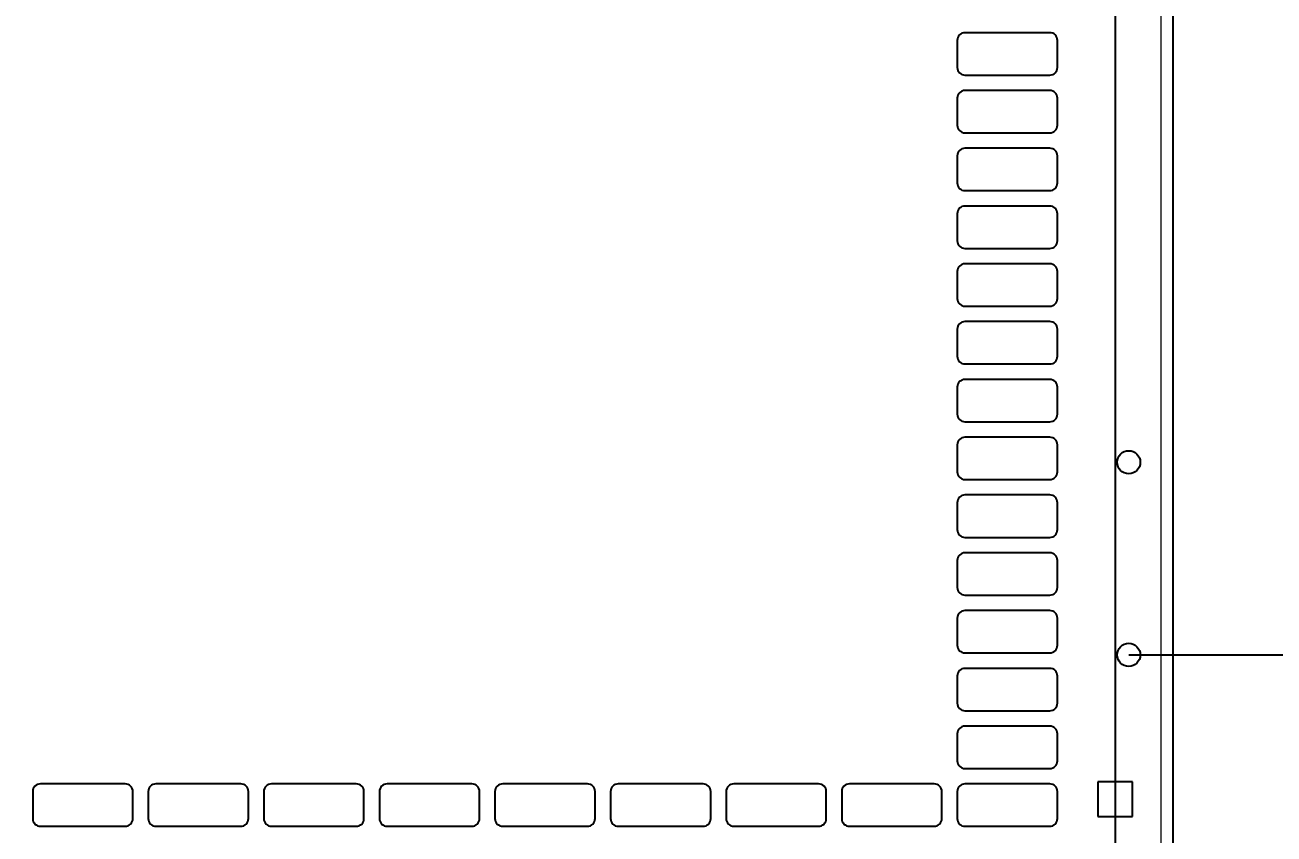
# Model space of a CAD drawing. Header units: millimetres. Extents: x -824 to 1032, y 378 to 1984.
# Drawn here: x -331 to -6.8, y 586.1 to 796.1 of the extents above; entities that cross this region are included whole.
import ezdxf

# ---------------------------------------------------------------- set-up
doc = ezdxf.new("R2010")
doc.units = ezdxf.units.MM
doc.layers.add('FORMAT', color=7, linetype='Continuous')
doc.styles.add('SLDTEXTSTYLE0', font='TXT', dxfattribs={"width": 0.75})
doc.dimstyles.new('SLDDIMSTYLE0', dxfattribs={"dimtxt": 20, "dimasz": 10, "dimexe": 0, "dimexo": 0.0625, "dimgap": 5, "dimtad": 2, "dimdec": 1, "dimrnd": 1e-09, "dimzin": 12, "dimdsep": 46, "dimtxsty": 'SLDTEXTSTYLE0', "dimsah": 1, "dimcen": 0.09, "dimadec": 0, "dimazin": 3, "dimtfac": 1, "dimtofl": 0, "dimtmove": 0, "dimatfit": 3, "dimfxl": 0, "dimfrac": 2, "dimtolj": 1, "dimtzin": 12, "dimarcsym": 0})

# ---------------------------------------------------------------- blocks, each defined once
blk = doc.blocks.new('_D_2')
at = {"layer": 'FORMAT'}
for p, q in [((-44.52, 1732.59), (39.12, 1732.59)), ((38.12, 1732.59), (38.12, 632.59)), ((-44.52, 632.59), (39.12, 632.59))]:
    blk.add_line(p, q, dxfattribs=at)
for points in [[(38.12, 1732.59), (36.58, 1722.59), (39.66, 1722.59)], [(38.12, 632.59), (39.66, 642.59), (36.58, 642.59)]]:
    blk.add_solid(points, dxfattribs=at)
at = {"layer": 'FORMAT', "insert": (12.34, 1153.03), "char_height": 20, "attachment_point": 1, "rotation": 90, "style": 'SLDTEXTSTYLE0'}
blk.add_mtext('1100', dxfattribs=at)
blk = doc.blocks.new('_D_4')
at = {"layer": 'FORMAT'}
for p, q in [((-704.03, 1182.58), (-704.03, 499.09)), ((-48.03, 1182.58), (-48.03, 499.09)), ((-704.03, 500.09), (-48.03, 500.09))]:
    blk.add_line(p, q, dxfattribs=at)
for points in [[(-704.03, 500.09), (-694.03, 498.55), (-694.03, 501.62)], [(-48.03, 500.09), (-58.03, 501.62), (-58.03, 498.55)]]:
    blk.add_solid(points, dxfattribs=at)
at = {"layer": 'FORMAT', "insert": (-398.2, 525.87), "char_height": 20, "attachment_point": 1, "style": 'SLDTEXTSTYLE0'}
blk.add_mtext('656', dxfattribs=at)

msp = doc.modelspace()

# ---------------------------------------------------------------- linework, layer by layer
at = {"color": 8, "linetype": 'Continuous', "lineweight": 18}
msp.add_line((-36.13, 541.09), (-36.13, 1824.09), dxfattribs=at)
at = {"color": 7, "linetype": 'Continuous', "lineweight": 25}
for p, q in [((-33.03, 541.09), (-33.03, 1824.09)), ((-89.03, 792.09), (-89.03, 785.09)), ((-65.03, 794.09), (-87.03, 794.09)), ((-63.03, 785.09), (-63.03, 792.09)), ((-87.03, 783.09), (-65.03, 783.09)), ((-65.03, 779.09), (-87.03, 779.09)), ((-89.03, 777.09), (-89.03, 770.09)), ((-63.03, 770.09), (-63.03, 777.09)), ((-87.03, 768.09), (-65.03, 768.09)), ((-89.03, 762.09), (-89.03, 755.09)), ((-65.03, 764.09), (-87.03, 764.09)), ((-63.03, 755.09), (-63.03, 762.09)), ((-87.03, 753.09), (-65.03, 753.09)), ((-65.03, 749.09), (-87.03, 749.09)), ((-89.03, 747.09), (-89.03, 740.09)), ((-63.03, 740.09), (-63.03, 747.09)), ((-87.03, 738.09), (-65.03, 738.09)), ((-65.03, 734.09), (-87.03, 734.09)), ((-89.03, 732.09), (-89.03, 725.09)), ((-63.03, 725.09), (-63.03, 732.09)), ((-87.03, 723.09), (-65.03, 723.09)), ((-89.03, 717.09), (-89.03, 710.09)), ((-65.03, 719.09), (-87.03, 719.09)), ((-63.03, 710.09), (-63.03, 717.09)), ((-87.03, 708.09), (-65.03, 708.09)), ((-65.03, 704.09), (-87.03, 704.09)), ((-89.03, 702.09), (-89.03, 695.09)), ((-63.03, 695.09), (-63.03, 702.09)), ((-87.03, 693.09), (-65.03, 693.09)), ((-65.03, 689.09), (-87.03, 689.09)), ((-89.03, 687.09), (-89.03, 680.09)), ((-63.03, 680.09), (-63.03, 687.09)), ((-87.03, 678.09), (-65.03, 678.09)), ((-89.03, 672.09), (-89.03, 665.09)), ((-65.03, 674.09), (-87.03, 674.09)), ((-63.03, 665.09), (-63.03, 672.09)), ((-87.03, 663.09), (-65.03, 663.09)), ((-65.03, 659.09), (-87.03, 659.09)), ((-89.03, 657.09), (-89.03, 650.09)), ((-63.03, 650.09), (-63.03, 657.09)), ((-87.03, 648.09), (-65.03, 648.09)), ((-89.03, 642.09), (-89.03, 635.09)), ((-65.03, 644.09), (-87.03, 644.09)), ((-63.03, 635.09), (-63.03, 642.09)), ((-87.03, 633.09), (-65.03, 633.09)), ((-65.03, 629.09), (-87.03, 629.09)), ((-89.03, 627.09), (-89.03, 620.09)), ((-63.03, 620.09), (-63.03, 627.09)), ((-87.03, 618.09), (-65.03, 618.09)), ((-65.03, 614.09), (-87.03, 614.09)), ((-89.03, 612.09), (-89.03, 605.09)), ((-63.03, 605.09), (-63.03, 612.09)), ((-87.03, 603.09), (-65.03, 603.09)), ((-329.03, 597.09), (-329.03, 590.09)), ((-305.03, 599.09), (-327.03, 599.09)), ((-303.03, 590.09), (-303.03, 597.09)), ((-299.03, 597.09), (-299.03, 590.09)), ((-275.03, 599.09), (-297.03, 599.09)), ((-273.03, 590.09), (-273.03, 597.09)), ((-269.03, 597.09), (-269.03, 590.09)), ((-245.03, 599.09), (-267.03, 599.09)), ((-243.03, 590.09), (-243.03, 597.09)), ((-239.03, 597.09), (-239.03, 590.09)), ((-215.03, 599.09), (-237.03, 599.09)), ((-213.03, 590.09), (-213.03, 597.09)), ((-209.03, 597.09), (-209.03, 590.09)), ((-185.03, 599.09), (-207.03, 599.09)), ((-183.03, 590.09), (-183.03, 597.09)), ((-179.03, 597.09), (-179.03, 590.09)), ((-155.03, 599.09), (-177.03, 599.09)), ((-153.03, 590.09), (-153.03, 597.09)), ((-149.03, 597.09), (-149.03, 590.09)), ((-125.03, 599.09), (-147.03, 599.09)), ((-123.03, 590.09), (-123.03, 597.09)), ((-119.03, 597.09), (-119.03, 590.09)), ((-95.03, 599.09), (-117.03, 599.09)), ((-93.03, 590.09), (-93.03, 597.09)), ((-89.03, 597.09), (-89.03, 590.09)), ((-65.03, 599.09), (-87.03, 599.09)), ((-63.03, 590.09), (-63.03, 597.09)), ((-52.53, 599.59), (-52.53, 590.59)), ((-43.53, 599.59), (-52.53, 599.59)), ((-43.53, 590.59), (-43.53, 599.59)), ((-52.53, 590.59), (-43.53, 590.59)), ((-327.03, 588.09), (-305.03, 588.09)), ((-297.03, 588.09), (-275.03, 588.09)), ((-267.03, 588.09), (-245.03, 588.09)), ((-237.03, 588.09), (-215.03, 588.09)), ((-207.03, 588.09), (-185.03, 588.09)), ((-177.03, 588.09), (-155.03, 588.09)), ((-147.03, 588.09), (-125.03, 588.09)), ((-117.03, 588.09), (-95.03, 588.09)), ((-87.03, 588.09), (-65.03, 588.09))]:
    msp.add_line(p, q, dxfattribs=at)
for centre in [(-44.53, 682.59), (-44.53, 632.59)]:
    msp.add_circle(centre, 3, dxfattribs=at)
for centre, start, end in [((-87.03, 792.09), 90, 180), ((-65.03, 792.09), 0, 90), ((-87.03, 785.09), 180, 270), ((-65.03, 785.09), 270, 0), ((-87.03, 777.09), 90, 180), ((-65.03, 777.09), 0, 90), ((-87.03, 770.09), 180, 270), ((-65.03, 770.09), 270, 0), ((-87.03, 762.09), 90, 180), ((-65.03, 762.09), 0, 90), ((-87.03, 755.09), 180, 270), ((-65.03, 755.09), 270, 0), ((-87.03, 747.09), 90, 180), ((-65.03, 747.09), 0, 90), ((-87.03, 740.09), 180, 270), ((-65.03, 740.09), 270, 0), ((-87.03, 732.09), 90, 180), ((-65.03, 732.09), 0, 90), ((-87.03, 725.09), 180, 270), ((-65.03, 725.09), 270, 0), ((-87.03, 717.09), 90, 180), ((-65.03, 717.09), 0, 90), ((-87.03, 710.09), 180, 270), ((-65.03, 710.09), 270, 0), ((-87.03, 702.09), 90, 180), ((-65.03, 702.09), 0, 90), ((-87.03, 695.09), 180, 270), ((-65.03, 695.09), 270, 0), ((-87.03, 687.09), 90, 180), ((-65.03, 687.09), 0, 90), ((-87.03, 680.09), 180, 270), ((-65.03, 680.09), 270, 0), ((-87.03, 672.09), 90, 180), ((-65.03, 672.09), 0, 90), ((-87.03, 665.09), 180, 270), ((-65.03, 665.09), 270, 0), ((-87.03, 657.09), 90, 180), ((-65.03, 657.09), 0, 90), ((-87.03, 650.09), 180, 270), ((-65.03, 650.09), 270, 0), ((-87.03, 642.09), 90, 180), ((-65.03, 642.09), 0, 90), ((-87.03, 635.09), 180, 270), ((-65.03, 635.09), 270, 0), ((-87.03, 627.09), 90, 180), ((-65.03, 627.09), 0, 90), ((-87.03, 620.09), 180, 270), ((-65.03, 620.09), 270, 0), ((-87.03, 612.09), 90, 180), ((-65.03, 612.09), 0, 90), ((-87.03, 605.09), 180, 270), ((-65.03, 605.09), 270, 0), ((-327.03, 597.09), 90, 180), ((-305.03, 597.09), 0, 90), ((-297.03, 597.09), 90, 180), ((-275.03, 597.09), 0, 90), ((-267.03, 597.09), 90, 180), ((-245.03, 597.09), 0, 90), ((-237.03, 597.09), 90, 180), ((-215.03, 597.09), 0, 90), ((-207.03, 597.09), 90, 180), ((-185.03, 597.09), 0, 90), ((-177.03, 597.09), 90, 180), ((-155.03, 597.09), 0, 90), ((-147.03, 597.09), 90, 180), ((-125.03, 597.09), 0, 90), ((-117.03, 597.09), 90, 180), ((-95.03, 597.09), 0, 90), ((-87.03, 597.09), 90, 180), ((-65.03, 597.09), 0, 90), ((-327.03, 590.09), 180, 270), ((-305.03, 590.09), 270, 0), ((-297.03, 590.09), 180, 270), ((-275.03, 590.09), 270, 0), ((-267.03, 590.09), 180, 270), ((-245.03, 590.09), 270, 0), ((-237.03, 590.09), 180, 270), ((-215.03, 590.09), 270, 0), ((-207.03, 590.09), 180, 270), ((-185.03, 590.09), 270, 0), ((-177.03, 590.09), 180, 270), ((-155.03, 590.09), 270, 0), ((-147.03, 590.09), 180, 270), ((-125.03, 590.09), 270, 0), ((-117.03, 590.09), 180, 270), ((-95.03, 590.09), 270, 0), ((-87.03, 590.09), 180, 270), ((-65.03, 590.09), 270, 0)]:
    msp.add_arc(centre, 2, start, end, dxfattribs=at)

# ---------------------------------------------------------------- dimensions: what is measured, and where the dimension line sits
at = {"layer": 'FORMAT'}
for base, p1, p2, angle, picture, middle in [((38.12, 632.59), (-44.53, 1732.59), (-44.53, 632.59), 90, '_D_2', (38.12, 1182.59)), ((-48.03, 500.09), (-704.03, 1182.59), (-48.03, 1182.59), 0, '_D_4', (-376.03, 500.09))]:
    dim = msp.add_linear_dim(base=base, p1=p1, p2=p2, angle=angle, dimstyle='SLDDIMSTYLE0', dxfattribs=at)
    dim.commit()
    dim.dimension.update_dxf_attribs({"geometry": picture, "text_midpoint": middle, "dimtype": 160})

doc.saveas('drawing.dxf')
